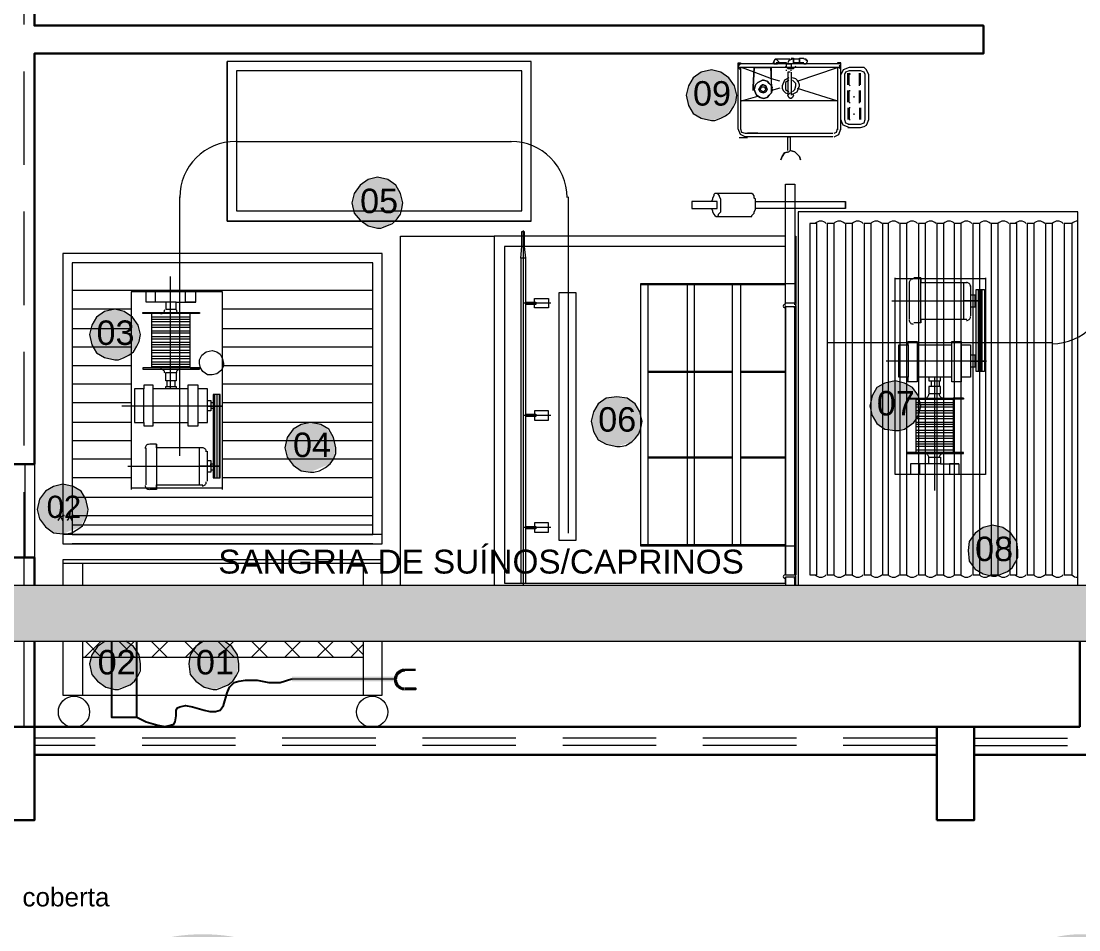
# Model space of a CAD drawing. Header units: metres. Extents: x 147 to 427, y -16 to 162.
# Drawn here: x 328.01 to 333.67, y 98.23 to 103.09 of the extents above; entities that cross this region are included whole.
import ezdxf

# ---------------------------------------------------------------- set-up
doc = ezdxf.new("R2010")
doc.units = ezdxf.units.M
doc.linetypes.add('IMPORT-Dashed _3_', pattern=[0.75, 0.5, -0.25])
doc.layers.add('1053_ARQ_BASE_MATADOURO_dwg', color=7, linetype='Continuous', lineweight=5, true_color=0x767676)
for name, color, linetype, lineweight in [('A-DETL', 7, 'Continuous', 5), ('A-DETL-GENF', 7, 'Continuous', 5), ('A-ESQ-PORTAS', 7, 'Continuous', 20), ('A-ESTRUTURA', 7, 'Continuous', 30), ('A-PAREDE', 7, 'Continuous', 30), ('A-TEXTO1', 7, 'Continuous', 5), ('A-VISTA03', 7, 'Continuous', 9), ('A_PROJEÇÃO', 7, 'IMPORT-Dashed _3_', 5), ('G-ANNO-TEXT', 7, 'Continuous', 5), ('PDF_equip 1020', 7, 'Continuous', 5), ('PDF_equip inox', 7, 'Continuous', 5), ('PDF_EQUIPAMENTOS', 7, 'Continuous', 5), ('PDF_EquipInox', 7, 'Continuous', 5), ('PDF_isopainel', 7, 'Continuous', 5), ('PDF_Text', 7, 'Continuous', 5)]:
    doc.layers.add(name, color=color, linetype=linetype, lineweight=lineweight)
doc.styles.add('Arial', font='arial.ttf', dxfattribs={"height": 0.1})
doc.styles.add('Arial_1', font='arial.ttf', dxfattribs={"height": 0.1308})
doc.styles.add('Arial_2', font='arial.ttf', dxfattribs={"height": 0.1275})
doc.styles.add('Arial_21', font='arial.ttf', dxfattribs={"height": 0.09156})
doc.styles.add('Arial_22', font='arial.ttf', dxfattribs={"height": 0.119028})
doc.styles.add('Century Gothic_B_2', font='GOTHICB.TTF', dxfattribs={"height": 1.5})

# ---------------------------------------------------------------- blocks, each defined once
blk = doc.blocks.new('1053_ARQ_BASE_MATADOURO_dwg_arq geral tgov-4039641-TÉRREO 1_20 - Dependente 1')
at = {"layer": 'A-ESQ-PORTAS', "color": 253, "true_color": 0xaaaaaa}
blk.add_line((29.4296, 17.0382), (29.4296, 17.5382), dxfattribs=at)
at = {"layer": 'A-ESTRUTURA', "color": 253, "true_color": 0xaaaaaa, "flags": 128}
for points in [[(29.2796, 15.6332), (29.2796, 16.1332), (29.4796, 16.1332), (29.4796, 15.6332)], [(34.3046, 15.6332), (34.3046, 16.1332), (34.5046, 16.1332), (34.5046, 15.6332)]]:
    blk.add_lwpolyline(points, close=True, dxfattribs=at)
at = {"layer": 'A-PAREDE', "color": 253, "true_color": 0xaaaaaa}
blk.add_line((29.4796, 15.9832), (34.3046, 15.9832), dxfattribs=at)
at = {"layer": 'A-PAREDE', "color": 253, "true_color": 0xaaaaaa, "flags": 128}
for points in [[(33.813, 19.8832), (34.5546, 19.8832), (34.5546, 19.7332), (29.4796, 19.7332), (29.4796, 17.5382), (29.3296, 17.5382), (29.3296, 24.3382), (29.4796, 24.3382), (29.4796, 19.8832), (34.2546, 19.8832)], [(29.3296, 16.8882), (29.3296, 17.0382), (29.4796, 17.0382), (29.4796, 16.8882)], [(29.4796, 16.5909), (29.4796, 16.1332), (34.3046, 16.1332)], [(34.5046, 16.1332), (35.0696, 16.1332), (35.0696, 16.5909)], [(35.2196, 16.5909), (35.2196, 15.9832), (34.5046, 15.9832)]]:
    blk.add_lwpolyline(points, dxfattribs=at)
at = {"layer": 'A-VISTA03', "color": 253, "true_color": 0xaaaaaa}
blk.add_line((29.4796, 17.5382), (29.4796, 17.0382), dxfattribs=at)
at = {"layer": 'A_PROJEÇÃO', "color": 253, "true_color": 0xaaaaaa}
for p, q in [((29.4246, 16.1332), (29.4246, 16.5909)), ((34.3046, 16.0732), (29.4796, 16.0732)), ((34.5046, 16.0732), (38.0987, 16.0732)), ((34.3046, 16.0332), (29.4796, 16.0332)), ((34.5046, 16.0332), (38.0987, 16.0332))]:
    blk.add_line(p, q, dxfattribs=at)
at = {"layer": 'A_PROJEÇÃO', "color": 253, "true_color": 0xaaaaaa, "flags": 128}
for points in [[(29.4246, 16.8882), (29.4246, 21.3082), (29.4246, 25.0382)], [(38.0987, 15.2832), (28.6296, 15.2832), (28.6296, 16.5909)]]:
    blk.add_lwpolyline(points, dxfattribs=at)
at = {"layer": 'A-TEXTO1', "attachment_point": 1, "line_spacing_factor": 0.941778}
for s, insert, char_height, width, style in [('SANGRIA DE SUÍNOS/CAPRINOS', (30.4627, 17.0804), 0.1275, 3.354465, 'Arial_2'), ('projeção de coberta', (28.6462, 15.2729), 0.1, 1.476458, 'Arial')]:
    blk.add_mtext(s, dxfattribs=dict(at, insert=insert, char_height=char_height, width=width, style=style))
blk = doc.blocks.new('1053_ARQ_BASE_MATADOURO_dwg_ARQ GALPAO TGOV-4039645-TÉRREO 1_20 - Dependente 1')
at = {"layer": 'PDF_EQUIPAMENTOS', "true_color": 0xe2e2e2}
blk.add_hatch(color=254, dxfattribs=at).paths.add_polyline_path([(-10.6585, 6.5208), (-10.6585, 6.5455), (-11.2087, 6.5455), (-11.2087, 6.5208)])
at = {"layer": 'PDF_Text', "true_color": 0xe2e2e2}
h = blk.add_hatch(color=254, dxfattribs=at)
h.paths.add_polyline_path([(-12.1546, 6.4775), (-12.0742, 6.5022), (-12.031, 6.5517), (-12.0186, 6.6135), (-12.0248, 6.663), (-12.0557, 6.7062), (-12.1051, 6.735), (-12.2071, 6.735), (-12.2473, 6.7062), (-12.2782, 6.663), (-12.2906, 6.6135), (-12.2782, 6.5579), (-12.2473, 6.5208), (-12.2041, 6.4899)])
h.paths.add_polyline_path([(-11.6291, 6.4775), (-11.5487, 6.5022), (-11.5054, 6.5517), (-11.4931, 6.6135), (-11.4993, 6.663), (-11.5302, 6.7062), (-11.5796, 6.735), (-11.6816, 6.735), (-11.7218, 6.7062), (-11.7527, 6.663), (-11.7589, 6.6135), (-11.7527, 6.5579), (-11.7218, 6.5208), (-11.6786, 6.4899)])
h.paths.add_polyline_path([(-7.4622, 7.0834), (-7.3818, 7.1081), (-7.3385, 7.1576), (-7.3261, 7.2194), (-7.3323, 7.2688), (-7.3632, 7.3121), (-7.4065, 7.343), (-7.4622, 7.3554), (-7.5116, 7.343), (-7.5549, 7.3121), (-7.5858, 7.2688), (-7.5899, 7.2005), (-7.5858, 7.1637), (-7.5333, 7.1081), (-7.5116, 7.0957)])
h.paths.add_polyline_path([(-11.1098, 7.6398), (-11.0047, 7.6831), (-10.9861, 7.7078), (-10.9738, 7.7696), (-10.9861, 7.8253), (-11.0294, 7.8791), (-11.0541, 7.8933), (-11.1098, 7.9056), (-11.1592, 7.8933), (-11.2025, 7.8685), (-11.2334, 7.8253), (-11.2458, 7.7696), (-11.2334, 7.7202), (-11.2025, 7.6769), (-11.1592, 7.646)])
h.paths.add_polyline_path([(-9.4714, 7.7758), (-9.3911, 7.8005), (-9.3725, 7.8191), (-9.3416, 7.8747), (-9.3416, 7.9365), (-9.3478, 7.9613), (-9.3725, 8.0046), (-9.4158, 8.0355), (-9.4714, 8.0416), (-9.5271, 8.0355), (-9.5704, 8.0046), (-9.5951, 7.9613), (-9.6074, 7.9118), (-9.5951, 7.8562), (-9.5704, 7.8129), (-9.5271, 7.7882)])
h.paths.add_polyline_path([(-7.9815, 7.8624), (-7.932, 7.8685), (-7.8826, 7.9056), (-7.8455, 7.9922), (-7.8578, 8.0478), (-7.8887, 8.0911), (-7.932, 8.1158), (-7.9815, 8.1282), (-8.0371, 8.1158), (-8.0804, 8.0911), (-8.1051, 8.0478), (-8.1175, 7.9922), (-8.0839, 7.9056), (-8.0804, 7.8995), (-8.0371, 7.8685)])
h.paths.add_polyline_path([(-12.1546, 8.2395), (-12.0804, 8.2642), (-12.0248, 8.3384), (-12.0248, 8.4002), (-12.0371, 8.4336), (-12.0619, 8.4682), (-12.1051, 8.4991), (-12.1546, 8.5115), (-12.2102, 8.4991), (-12.2535, 8.4682), (-12.2782, 8.425), (-12.2906, 8.3755), (-12.2782, 8.3199), (-12.2535, 8.2766), (-12.2102, 8.2518)])
h.paths.add_polyline_path([(-10.7512, 8.9443), (-10.7017, 8.9566), (-10.6461, 8.9937), (-10.6152, 9.0803), (-10.6275, 9.1298), (-10.6523, 9.173), (-10.6956, 9.2039), (-10.7512, 9.2163), (-10.8007, 9.2039), (-10.8439, 9.173), (-10.8782, 9.1165), (-10.8872, 9.0803), (-10.8748, 9.0246), (-10.8439, 8.9876), (-10.8007, 8.9566)])
h.paths.add_polyline_path([(-8.9645, 9.5192), (-8.8903, 9.544), (-8.8346, 9.6182), (-8.8346, 9.68), (-8.847, 9.7134), (-8.8717, 9.748), (-8.915, 9.7789), (-8.9645, 9.7913), (-9.0201, 9.7789), (-9.0634, 9.748), (-9.0881, 9.7047), (-9.1005, 9.6553), (-9.0881, 9.5996), (-9.0634, 9.5563), (-9.0201, 9.5316)])
blk.add_hatch(color=254, dxfattribs=at).paths.add_polyline_path([(-12.4341, 7.3089), (-12.3431, 7.346), (-12.3043, 7.4079), (-12.3043, 7.4666), (-12.3166, 7.5052), (-12.3352, 7.5377), (-12.3785, 7.5624), (-12.4341, 7.5748), (-12.4836, 7.5624), (-12.5269, 7.5377), (-12.5578, 7.4944), (-12.5701, 7.4388), (-12.5489, 7.3769), (-12.5269, 7.346), (-12.4836, 7.3151)])
at = {"layer": 'PDF_equip 1020', "color": 253, "true_color": 0xaaaaaa}
for p, q in [((-11.8578, 8.19), (-11.8578, 8.6846)), ((-7.4993, 8.6723), (-7.9815, 8.6723)), ((-7.8455, 8.6784), (-7.8826, 8.6784)), ((-11.9382, 8.5486), (-11.9382, 8.6042)), ((-7.9073, 8.6537), (-7.9073, 8.4559)), ((-7.6167, 8.6537), (-7.6167, 8.4559)), ((-7.5796, 8.6352), (-7.5796, 8.4744)), ((-7.5549, 8.5733), (-7.5487, 8.5733)), ((-11.9568, 8.1962), (-11.9568, 8.4868)), ((-11.7527, 8.1962), (-11.7527, 8.4868)), ((-11.7527, 8.4682), (-11.9568, 8.4682)), ((-11.7527, 8.4559), (-11.9568, 8.4559)), ((-11.7527, 8.4435), (-11.9568, 8.4435)), ((-7.8455, 8.4373), (-7.8826, 8.4373)), ((-11.7527, 8.425), (-11.9568, 8.425)), ((-11.7527, 8.4126), (-11.9568, 8.4126)), ((-11.7527, 8.394), (-11.9568, 8.394)), ((-11.7527, 8.3817), (-11.9568, 8.3817)), ((-11.7527, 8.3631), (-11.9568, 8.3631)), ((-11.7527, 8.3508), (-11.9568, 8.3508)), ((-11.7527, 8.3322), (-11.9568, 8.3322)), ((-11.7527, 8.3199), (-11.9568, 8.3199)), ((-7.864, 8.3199), (-7.6785, 8.3199)), ((-11.7527, 8.3075), (-11.9568, 8.3075)), ((-11.7527, 8.2889), (-11.9568, 8.2889)), ((-11.7527, 8.2766), (-11.9568, 8.2766)), ((-11.7527, 8.258), (-11.9568, 8.258)), ((-11.7527, 8.2457), (-11.9568, 8.2457)), ((-11.7527, 8.2271), (-11.9568, 8.2271)), ((-11.7527, 8.2148), (-11.9568, 8.2148)), ((-11.7527, 8.2024), (-11.9568, 8.2024)), ((-7.5487, 8.2457), (-7.5549, 8.2457)), ((-7.5487, 8.2148), (-7.5549, 8.2148)), ((-7.6785, 8.1467), (-7.864, 8.1467)), ((-11.8764, 8.0973), (-11.8764, 8.1282)), ((-7.7898, 8.1282), (-7.7898, 8.0973)), ((-11.7651, 8.0849), (-11.9506, 8.0849)), ((-7.7713, 8.0355), (-7.7713, 7.5409)), ((-11.6291, 8.0107), (-11.6415, 8.0107)), ((-11.6291, 7.9798), (-11.6415, 7.9798)), ((-7.6724, 8.0107), (-7.8702, 8.0107)), ((-7.6724, 7.9984), (-7.8702, 7.9984)), ((-7.6724, 7.986), (-7.8702, 7.986)), ((-7.6724, 7.9675), (-7.8702, 7.9675)), ((-7.6724, 7.9551), (-7.8702, 7.9551)), ((-7.6724, 7.9365), (-7.8702, 7.9365)), ((-7.6724, 7.9242), (-7.8702, 7.9242)), ((-11.9506, 7.9056), (-11.7651, 7.9056)), ((-7.6724, 7.9056), (-7.8702, 7.9056)), ((-7.6724, 7.8933), (-7.8702, 7.8933)), ((-7.6724, 7.8809), (-7.8702, 7.8809)), ((-7.6724, 7.8624), (-7.8702, 7.8624)), ((-7.6724, 7.85), (-7.8702, 7.85)), ((-7.6724, 7.8314), (-7.8702, 7.8314)), ((-7.6724, 7.8191), (-7.8702, 7.8191)), ((-11.9877, 7.5718), (-11.9877, 7.7696)), ((-11.932, 7.7882), (-11.9691, 7.7882)), ((-11.7033, 7.5718), (-11.7033, 7.7696)), ((-11.66, 7.5903), (-11.66, 7.7511)), ((-7.6724, 7.8005), (-7.8702, 7.8005)), ((-7.6724, 7.7882), (-7.8702, 7.7882)), ((-7.6724, 7.7758), (-7.8702, 7.7758)), ((-7.6724, 7.7573), (-7.8702, 7.7573)), ((-11.6415, 7.6522), (-11.6291, 7.6522)), ((-7.8516, 7.6831), (-7.8516, 7.6274)), ((-10.7759, 7.6089), (-11.5796, 7.6089)), ((-11.5796, 7.5532), (-12.068, 7.5532)), ((-11.932, 7.5471), (-11.9691, 7.5471)), ((-10.7265, 7.1514), (-12.4328, 7.1514)), ((-12.3277, 7.1514), (-12.3277, 7.0323)), ((-10.8254, 7.0323), (-10.8254, 7.1514)), ((-12.3277, 6.735), (-12.3277, 6.4466)), ((-12.2292, 6.735), (-12.3153, 6.6506)), ((-12.3132, 6.735), (-12.2288, 6.6506)), ((-12.0499, 6.735), (-12.1361, 6.6506)), ((-12.1339, 6.735), (-12.0495, 6.6506)), ((-11.9608, 6.735), (-11.8764, 6.6506)), ((-11.8706, 6.735), (-11.9568, 6.6506)), ((-11.7832, 6.735), (-11.6971, 6.6506)), ((-11.6931, 6.735), (-11.7775, 6.6506)), ((-11.5182, 6.735), (-11.6044, 6.6506)), ((-11.604, 6.735), (-11.5178, 6.6506)), ((-11.3389, 6.735), (-11.4251, 6.6506)), ((-11.4247, 6.735), (-11.3385, 6.6506)), ((-11.2498, 6.735), (-11.1654, 6.6506)), ((-11.1614, 6.735), (-11.2458, 6.6506)), ((-10.9861, 6.735), (-11.0727, 6.6506)), ((-11.0723, 6.735), (-10.9861, 6.6506)), ((-10.8974, 6.735), (-10.8254, 6.663)), ((-10.8254, 6.4466), (-10.8254, 6.735)), ((-10.8254, 6.7186), (-10.8934, 6.6506)), ((-12.3277, 6.6506), (-10.8254, 6.6506))]:
    blk.add_line(p, q, dxfattribs=at)
at = {"layer": 'PDF_equip 1020', "color": 253, "lineweight": 9, "true_color": 0xaaaaaa}
for p, q in [((-10.7759, 8.6104), (-12.3833, 8.6104)), ((-12.068, 8.5115), (-12.3833, 8.5115)), ((-10.7759, 8.5115), (-11.5796, 8.5115)), ((-12.068, 8.4064), (-12.3833, 8.4064)), ((-10.7759, 8.4064), (-11.5796, 8.4064)), ((-12.068, 8.3075), (-12.3833, 8.3075)), ((-10.7759, 8.3075), (-11.5796, 8.3075)), ((-12.068, 8.2086), (-12.3833, 8.2086)), ((-10.7759, 8.2086), (-11.5796, 8.2086)), ((-12.068, 8.1097), (-12.3833, 8.1097)), ((-10.7759, 8.1097), (-11.5796, 8.1097)), ((-12.068, 8.0107), (-12.3833, 8.0107)), ((-10.7759, 8.0107), (-11.5796, 8.0107)), ((-12.068, 7.9056), (-12.3833, 7.9056)), ((-10.7759, 7.9056), (-11.5796, 7.9056)), ((-12.068, 7.8067), (-12.3833, 7.8067)), ((-10.7759, 7.8067), (-11.5796, 7.8067)), ((-12.068, 7.7078), (-12.3833, 7.7078)), ((-10.7759, 7.7078), (-11.5796, 7.7078)), ((-12.068, 7.6089), (-12.3833, 7.6089)), ((-10.7759, 7.5038), (-12.3833, 7.5038)), ((-10.7759, 7.4049), (-12.3833, 7.4049)), ((-10.7759, 7.3554), (-12.3833, 7.3554)), ((-10.7265, 7.3059), (-12.4328, 7.3059)), ((-10.7759, 7.2565), (-12.3833, 7.2565))]:
    blk.add_line(p, q, dxfattribs=at)
at = {"layer": 'PDF_equip 1020', "color": 253, "lineweight": 9, "true_color": 0xaaaaaa, "flags": 128}
blk.add_lwpolyline([(-10.6275, 7.0323), (-10.6275, 8.901), (-10.1268, 8.901)], dxfattribs=at)
for points in [[(-12.4328, 8.8083), (-12.4328, 7.2565), (-10.7265, 7.2565), (-10.7265, 8.8083)], [(-12.3833, 7.3059), (-10.7759, 7.3059), (-10.7759, 8.7588), (-12.3833, 8.7588)], [(-9.7806, 7.275), (-9.6878, 7.275), (-9.6878, 8.5981), (-9.7806, 8.5981)]]:
    blk.add_lwpolyline(points, close=True, dxfattribs=at)
at = {"layer": 'PDF_equip 1020', "color": 253, "true_color": 0xaaaaaa, "flags": 128}
for points in [[(-7.4993, 8.6784), (-7.4993, 7.6274), (-7.9815, 7.6274), (-7.9815, 8.6784)], [(-7.5982, 8.4559), (-7.8455, 8.4559), (-7.8455, 8.4373), (-7.8455, 8.6537), (-7.8455, 8.6784), (-7.8455, 8.6537), (-7.5982, 8.6537)], [(-11.5796, 7.5471), (-11.5796, 8.6042), (-12.068, 8.6042), (-12.068, 7.5471)], [(-11.8826, 8.5486), (-11.9877, 8.5486), (-11.9877, 8.6042)], [(-11.8269, 8.5486), (-11.7218, 8.5486), (-11.7218, 8.6042)], [(-11.7218, 8.5486), (-11.7775, 8.5486), (-11.7775, 8.6042)], [(-7.5487, 8.1777), (-7.5487, 8.3817), (-7.5487, 8.6166), (-7.5054, 8.6166), (-7.5054, 8.3817), (-7.5054, 8.1777), (-7.5487, 8.1777), (-7.5487, 8.2333)], [(-7.5363, 8.1777), (-7.5363, 8.3817), (-7.5363, 8.6166)], [(-7.524, 8.1777), (-7.524, 8.3817), (-7.524, 8.6166)], [(-7.5178, 8.1777), (-7.5178, 8.3817), (-7.5178, 8.6166)], [(-8, 8.5548), (-7.5178, 8.5548), (-7.6167, 8.5548), (-7.5796, 8.5548), (-7.5796, 8.5239), (-7.5549, 8.5239), (-7.5549, 8.5857), (-7.5796, 8.5857)], [(-7.5549, 8.5362), (-7.5549, 8.5548), (-7.5549, 8.5424), (-7.5487, 8.5424)], [(-7.9135, 8.3199), (-7.9135, 8.3384), (-7.864, 8.3384), (-7.864, 8.122), (-7.9135, 8.122), (-7.9135, 8.1467)], [(-7.6291, 8.3199), (-7.592, 8.3199), (-7.5796, 8.3199), (-7.5796, 8.1467), (-7.6291, 8.1467)], [(-7.5796, 8.2024), (-7.5549, 8.2024), (-7.5549, 8.2642), (-7.5796, 8.2642)], [(-7.5796, 8.2333), (-7.4931, 8.2333), (-8.0309, 8.2333)], [(-11.8022, 8.19), (-11.7033, 8.19), (-11.7033, 8.1962), (-12.0062, 8.1962), (-12.0062, 8.19), (-11.9073, 8.19), (-11.8269, 8.19)], [(-11.8826, 8.0849), (-11.8826, 8.0973), (-11.8269, 8.0973), (-11.8269, 8.0849), (-11.8578, 8.0849), (-11.8578, 8.19), (-11.7033, 8.19), (-11.7527, 8.19)], [(-7.8022, 8.1467), (-7.8022, 8.1282), (-7.7404, 8.1282), (-7.7404, 8.1467), (-7.7713, 8.1467), (-7.7713, 8.0355), (-7.6167, 8.0355), (-7.6724, 8.0355)], [(-12, 7.9056), (-12, 7.8871), (-11.9506, 7.8871), (-11.9506, 8.1035), (-12, 8.1035), (-12, 8.0849)], [(-11.8578, 8.0973), (-11.8331, 8.0973), (-11.8331, 8.1282)], [(-7.7713, 8.1282), (-7.7465, 8.1282), (-7.7465, 8.0973)], [(-11.7095, 7.9056), (-11.6786, 7.9056), (-11.66, 7.9056), (-11.66, 8.0849), (-11.7095, 8.0849)], [(-11.6291, 8.054), (-11.6291, 7.8438), (-11.6291, 7.6089), (-11.592, 7.6089), (-11.592, 7.8438), (-11.592, 8.054), (-11.6291, 8.054), (-11.6291, 7.9922)], [(-11.6229, 8.054), (-11.6229, 7.8438), (-11.6229, 7.6089)], [(-11.6105, 8.054), (-11.6105, 7.8438), (-11.6105, 7.6089)], [(-11.5982, 8.054), (-11.5982, 7.8438), (-11.5982, 7.6089)], [(-7.7218, 8.0355), (-7.6167, 8.0355), (-7.6167, 8.0293), (-7.9197, 8.0293), (-7.9197, 8.0355), (-7.8207, 8.0355), (-7.7404, 8.0355)], [(-11.66, 7.9922), (-11.5796, 7.9922), (-12.1175, 7.9922)], [(-11.66, 8.0231), (-11.6415, 8.0231), (-11.6415, 7.9675), (-11.66, 7.9675)], [(-7.8702, 7.7449), (-7.8702, 8.0293), (-7.6724, 8.0293), (-7.6724, 7.7449)], [(-11.6847, 7.7696), (-11.932, 7.7696), (-11.932, 7.7882), (-11.932, 7.5718), (-11.932, 7.5471), (-11.932, 7.5718), (-11.6847, 7.5718)], [(-12.0866, 7.6707), (-11.5982, 7.6707), (-11.7033, 7.6707), (-11.66, 7.6707), (-11.66, 7.7016), (-11.6415, 7.7016), (-11.6415, 7.6398), (-11.66, 7.6398)], [(-11.6415, 7.6893), (-11.6415, 7.6707), (-11.6415, 7.6831), (-11.6291, 7.6831)], [(-7.8022, 7.6831), (-7.9011, 7.6831), (-7.9011, 7.6274)], [(-7.7404, 7.6831), (-7.6414, 7.6831), (-7.6414, 7.6274)], [(-7.6414, 7.6831), (-7.6909, 7.6831), (-7.6909, 7.6274)], [(-10.7265, 7.1699), (-12.4328, 7.1699), (-12.4328, 7.1514), (-12.4328, 7.0323)], [(-10.7265, 7.0323), (-10.7265, 7.1514), (-10.7265, 7.1699)], [(-12.4328, 6.735), (-12.4328, 6.4466), (-10.7265, 6.4466), (-10.7265, 6.735)]]:
    blk.add_lwpolyline(points, dxfattribs=at)
for points in [[(-11.8826, 8.5115), (-11.8269, 8.5115), (-11.8269, 8.5486), (-11.8826, 8.5486)], [(-12.0062, 8.493), (-11.8022, 8.493), (-11.7033, 8.493), (-11.7033, 8.4868), (-12.0062, 8.4868)], [(-7.9629, 8.1467), (-7.9629, 8.3199), (-7.9135, 8.3199), (-7.9135, 8.1467)], [(-7.6291, 8.122), (-7.6785, 8.122), (-7.6785, 8.3384), (-7.6291, 8.3384)], [(-11.6353, 8.1591), (-11.66, 8.1591), (-11.6847, 8.1777), (-11.6971, 8.1962), (-11.7033, 8.2209), (-11.7033, 8.2395), (-11.6909, 8.2642), (-11.6662, 8.2828), (-11.6353, 8.2889), (-11.6105, 8.2828), (-11.592, 8.2704), (-11.5796, 8.2457), (-11.5735, 8.2209), (-11.5735, 8.2086), (-11.5858, 8.1838), (-11.6105, 8.1653)], [(-11.8826, 8.1715), (-11.8269, 8.1715), (-11.8269, 8.1282), (-11.8826, 8.1282)], [(-11.7095, 8.1035), (-11.7651, 8.1035), (-11.7651, 7.8871), (-11.7095, 7.8871)], [(-7.8022, 8.0602), (-7.7404, 8.0602), (-7.7404, 8.0973), (-7.8022, 8.0973)], [(-12.0495, 8.0849), (-12.0495, 7.9056), (-12, 7.9056), (-12, 8.0849)], [(-7.9197, 7.7387), (-7.7218, 7.7387), (-7.6167, 7.7387), (-7.6167, 7.7449), (-7.9197, 7.7449)], [(-7.8022, 7.7202), (-7.7404, 7.7202), (-7.7404, 7.6831), (-7.8022, 7.6831)]]:
    blk.add_lwpolyline(points, close=True, dxfattribs=at)
at = {"layer": 'PDF_equip 1020', "color": 253, "true_color": 0xaaaaaa}
for centre in [(-12.3741, 6.3569), (-10.779, 6.3569)]:
    blk.add_circle(centre, 0.0835, dxfattribs=at)
for centre, start, end in [((-7.8857, 8.6506), 89.9999, 180.0001), ((-7.6013, 8.6321), 359.9999, 90.0001), ((-11.9104, 8.5084), 269.9999, 0.0001), ((-11.8053, 8.5084), 179.9999, 270.0001), ((-7.8857, 8.4528), 179.9999, 270.0001), ((-7.6013, 8.4713), 269.9999, 0.0001), ((-11.9104, 8.1684), 359.9999, 90.0001), ((-11.8053, 8.1684), 89.9999, 180.0001), ((-7.8238, 8.0571), 269.9999, 0.0001), ((-7.7249, 8.0571), 179.9999, 270.0001), ((-11.9722, 7.7665), 89.9999, 180.0001), ((-11.6878, 7.748), 359.9999, 90.0001), ((-7.8238, 7.7171), 359.9999, 90.0001), ((-7.7249, 7.7171), 89.9999, 180.0001), ((-11.6878, 7.5872), 269.9999, 0.0001), ((-11.9722, 7.5687), 179.9999, 270.0001)]:
    blk.add_arc(centre, 0.0216, start, end, dxfattribs=at)
at = {"layer": 'PDF_equip inox', "color": 253, "lineweight": 9, "true_color": 0xaaaaaa}
for p, q in [((-8.2473, 9.0494), (-8.2473, 9.0865)), ((-9.9722, 8.9319), (-9.9722, 7.0339)), ((-9.9846, 8.7835), (-9.9846, 7.0463)), ((-9.9598, 8.7835), (-9.9598, 7.0463)), ((-8.5688, 8.6413), (-9.3416, 8.6413)), ((-9.3045, 8.6413), (-9.3045, 7.2503)), ((-9.0943, 8.6413), (-9.0943, 7.2503)), ((-9.0572, 8.6413), (-9.0572, 7.2503)), ((-8.8532, 8.6413), (-8.8532, 7.2503)), ((-8.8099, 8.6413), (-8.8099, 7.2503)), ((-9.8238, 8.5424), (-9.966, 8.5424)), ((-8.5132, 8.5301), (-8.5132, 7.0896)), ((-8.8532, 8.1777), (-9.3045, 8.1777)), ((-8.8532, 8.1715), (-9.3045, 8.1715)), ((-8.5688, 8.1777), (-8.8099, 8.1777)), ((-8.5688, 8.1715), (-8.8099, 8.1715)), ((-9.8238, 7.9427), (-9.966, 7.9427)), ((-8.8532, 7.7202), (-9.3045, 7.7202)), ((-8.8532, 7.714), (-9.3045, 7.714)), ((-8.5688, 7.7202), (-8.8099, 7.7202)), ((-8.5688, 7.714), (-8.8099, 7.714)), ((-9.8238, 7.343), (-9.966, 7.343)), ((-8.5688, 7.2503), (-9.3416, 7.2503)), ((-8.5132, 7.0323), (-8.5132, 7.0772))]:
    blk.add_line(p, q, dxfattribs=at)
at = {"layer": 'PDF_equip inox', "color": 253, "lineweight": 9, "true_color": 0xaaaaaa, "flags": 128}
for points in [[(-8.5193, 8.5424), (-8.5688, 8.5424), (-8.5688, 9.1792), (-8.5193, 9.1792)], [(-8.9336, 9.0865), (-9.0696, 9.0865), (-9.0696, 9.0494), (-8.9336, 9.0494)], [(-8.439, 8.969), (-8.439, 7.0896), (-8.4019, 7.0896), (-8.4019, 8.969)], [(-8.3091, 7.0896), (-8.3091, 8.969), (-8.3462, 8.969), (-8.3462, 7.0896)], [(-8.2102, 7.0896), (-8.2102, 8.969), (-8.2473, 8.969), (-8.2473, 7.0896)], [(-8.1113, 7.0896), (-8.1113, 8.969), (-8.1484, 8.969), (-8.1484, 7.0896)], [(-8.0186, 7.0896), (-8.0186, 8.969), (-8.0495, 8.969), (-8.0495, 7.0896)], [(-7.9197, 7.0896), (-7.9197, 8.969), (-7.9567, 8.969), (-7.9567, 7.0896)], [(-7.8207, 7.0896), (-7.8207, 8.969), (-7.8578, 8.969), (-7.8578, 7.0896)], [(-7.7218, 7.0896), (-7.7218, 8.969), (-7.7589, 8.969), (-7.7589, 7.0896)], [(-7.6291, 7.0896), (-7.6291, 8.969), (-7.6662, 8.969), (-7.6662, 7.0896)], [(-7.5302, 7.0896), (-7.5302, 8.969), (-7.5673, 8.969), (-7.5673, 7.0896)], [(-7.4312, 7.0896), (-7.4312, 8.969), (-7.4683, 8.969), (-7.4683, 7.0896)], [(-7.3694, 7.0896), (-7.3323, 7.0896), (-7.3323, 8.969), (-7.3694, 8.969)], [(-7.2396, 7.0896), (-7.2396, 8.969), (-7.2767, 8.969), (-7.2767, 7.0896)], [(-7.1778, 7.0896), (-7.1407, 7.0896), (-7.1407, 8.969), (-7.1778, 8.969)], [(-9.966, 8.8454), (-9.9598, 8.7835), (-9.9846, 8.7835), (-9.9784, 8.8454), (-9.9784, 8.9257), (-9.966, 8.9257)]]:
    blk.add_lwpolyline(points, close=True, dxfattribs=at)
for points in [[(-8.9645, 9.0494), (-8.9583, 9.037), (-8.9583, 9.0308), (-8.9521, 9.0185), (-8.9459, 9.0123), (-8.9398, 9.0061), (-8.9336, 9.0061), (-8.9274, 9.0123), (-8.9274, 9.0185), (-8.9212, 9.0246), (-8.915, 9.0308), (-8.915, 9.0432), (-8.915, 9.0556), (-8.915, 9.0679), (-8.915, 9.0803), (-8.915, 9.0865), (-8.915, 9.0988), (-8.9212, 9.1112), (-8.9212, 9.1174), (-8.9274, 9.1236), (-8.9336, 9.1298), (-8.9398, 9.1298), (-8.9459, 9.1298), (-8.9521, 9.1236), (-8.9521, 9.1174), (-8.9583, 9.105), (-8.9583, 9.0988), (-8.9645, 9.0865)], [(-8.9398, 9.0061), (-8.7543, 9.0061), (-8.7481, 9.0061), (-8.7481, 9.0123), (-8.7419, 9.0185), (-8.7357, 9.0246), (-8.7357, 9.0308), (-8.7295, 9.0432), (-8.7295, 9.0556), (-8.7295, 9.0617), (-8.7295, 9.0741), (-8.7295, 9.0865), (-8.7295, 9.0988), (-8.7357, 9.105), (-8.7357, 9.1174), (-8.7419, 9.1236), (-8.7481, 9.1298), (-8.7543, 9.1298), (-8.9398, 9.1298)], [(-8.7295, 9.0865), (-8.5688, 9.0865), (-8.2473, 9.0865), (-8.2473, 9.0494), (-8.7295, 9.0494)], [(-7.0418, 8.969), (-7.0788, 8.969), (-7.0788, 7.0896), (-7.0418, 7.0896)], [(-7.0727, 7.0896), (-7.0356, 7.0896), (-7.0356, 8.969), (-7.0727, 8.969)], [(-8.5688, 8.901), (-10.1268, 8.901), (-10.1268, 7.0323)], [(-8.5193, 8.901), (-8.5132, 8.901), (-8.5132, 8.5362)], [(-8.5688, 8.5362), (-8.5688, 8.8454), (-10.0711, 8.8454), (-10.0711, 7.0463), (-8.5688, 7.0463), (-8.5688, 7.0772), (-8.5688, 7.0323)], [(-8.5193, 7.2441), (-9.3416, 7.2441), (-9.3416, 8.6475), (-8.5193, 8.6475)], [(-9.9598, 8.5486), (-9.9042, 8.5486), (-9.9042, 8.5362), (-9.9598, 8.5362)], [(-9.9104, 8.5486), (-9.9104, 8.5672), (-9.8362, 8.5672), (-9.8362, 8.5177), (-9.9104, 8.5177), (-9.9104, 8.5362)], [(-8.5688, 7.0896), (-8.5193, 7.0896), (-8.5193, 8.5239), (-8.5688, 8.5239), (-8.5688, 7.0896), (-8.5688, 8.5301)], [(-9.9598, 7.9489), (-9.9042, 7.9489), (-9.9042, 7.9365), (-9.9598, 7.9365)], [(-9.9104, 7.9365), (-9.9104, 7.918), (-9.8362, 7.918), (-9.8362, 7.9675), (-9.9104, 7.9675), (-9.9104, 7.9489)], [(-9.9104, 7.3369), (-9.9104, 7.3183), (-9.8362, 7.3183), (-9.8362, 7.3678), (-9.9104, 7.3678), (-9.9104, 7.3492)], [(-9.9598, 7.3492), (-9.9042, 7.3492), (-9.9042, 7.3369), (-9.9598, 7.3369)], [(-8.5193, 7.0323), (-8.5193, 7.0772), (-8.5688, 7.0772)]]:
    blk.add_lwpolyline(points, dxfattribs=at)
at = {"layer": 'PDF_equip inox', "color": 253, "lineweight": 9, "true_color": 0xaaaaaa}
for centre, radius, start, end in [((-8.3802, 8.9412), 0.0402, 42.506, 137.494), ((-8.2813, 8.9412), 0.0402, 42.506, 137.494), ((-8.1824, 8.9412), 0.0402, 42.506, 137.494), ((-8.0835, 8.9412), 0.0402, 42.506, 137.494), ((-7.9908, 8.9412), 0.0402, 42.506, 137.494), ((-7.8918, 8.9412), 0.0402, 42.506, 137.494), ((-7.7929, 8.9412), 0.0402, 42.506, 137.494), ((-7.694, 8.9412), 0.0402, 42.506, 137.494), ((-7.6013, 8.9412), 0.0402, 42.506, 137.494), ((-7.5023, 8.9412), 0.0402, 42.506, 137.494), ((-7.4034, 8.9412), 0.0402, 42.506, 137.494), ((-7.3107, 8.9412), 0.0402, 42.506, 137.494), ((-7.2118, 8.9412), 0.0402, 42.506, 137.494), ((-7.1129, 8.9412), 0.0402, 42.506, 137.494), ((-7.0078, 8.9412), 0.0402, 86.0065, 137.4939), ((-8.5719, 8.527), 0.00927, 89.9999, 270.0001), ((-8.5224, 8.527), 0.00927, 269.9999, 90.0001), ((-8.5719, 7.0803), 0.00927, 89.9999, 270.0001), ((-8.5224, 7.0803), 0.00927, 269.9999, 90.0001), ((-8.3802, 7.1174), 0.0402, 222.506, 317.494), ((-8.2813, 7.1174), 0.0402, 222.506, 317.494), ((-8.1824, 7.1174), 0.0402, 222.506, 317.494), ((-8.0835, 7.1174), 0.0402, 222.506, 317.494), ((-7.9908, 7.1174), 0.0402, 222.506, 317.494), ((-7.8918, 7.1174), 0.0402, 222.506, 317.494), ((-7.7929, 7.1174), 0.0402, 222.506, 317.494), ((-7.694, 7.1174), 0.0402, 222.506, 317.494), ((-7.6013, 7.1174), 0.0402, 222.506, 317.494), ((-7.5023, 7.1174), 0.0402, 222.506, 317.494), ((-7.4034, 7.1174), 0.0402, 222.506, 317.494), ((-7.3107, 7.1174), 0.0402, 222.506, 317.494), ((-7.2118, 7.1174), 0.0402, 222.506, 317.494), ((-7.1129, 7.1174), 0.0402, 222.506, 317.494), ((-7.0078, 7.1174), 0.0402, 222.5061, 273.9935)]:
    blk.add_arc(centre, radius, start, end, dxfattribs=at)
at = {"layer": 'PDF_EQUIPAMENTOS', "color": 253, "true_color": 0xaaaaaa}
for p, q in [((-11.5054, 9.408), (-10.034, 9.408)), ((-11.8084, 7.7263), (-11.8084, 9.1112)), ((-9.7311, 9.1112), (-9.7311, 7.3121)), ((-8.5008, 9.0308), (-8.5008, 7.0323)), ((-8.3462, 8.3322), (-7.1407, 8.3322)), ((-11.2087, 6.5331), (-10.6585, 6.5331))]:
    blk.add_line(p, q, dxfattribs=at)
at = {"layer": 'PDF_EQUIPAMENTOS', "color": 253, "true_color": 0xaaaaaa, "flags": 128}
blk.add_lwpolyline([(-7.0047, 7.0323), (-7.0047, 9.0308), (-8.5008, 9.0308)], dxfattribs=at)
at = {"layer": 'PDF_EQUIPAMENTOS', "color": 253, "lineweight": 25, "true_color": 0xaaaaaa, "flags": 128}
for points in [[(-12.1731, 6.735), (-12.1731, 6.3291), (-12.0371, 6.3291), (-12.0371, 6.735)], [(-12.0371, 6.3291), (-11.9877, 6.3044), (-11.9258, 6.2858), (-11.8888, 6.2797), (-11.8578, 6.2858), (-11.8393, 6.292), (-11.8331, 6.3044), (-11.8269, 6.3353), (-11.8269, 6.3662), (-11.8207, 6.3786), (-11.8084, 6.3848), (-11.7775, 6.3909), (-11.7404, 6.3848), (-11.6786, 6.3662), (-11.6476, 6.36), (-11.6167, 6.36), (-11.592, 6.3662), (-11.5735, 6.3909), (-11.5549, 6.459), (-11.5425, 6.4899), (-11.5178, 6.5146), (-11.4931, 6.5208), (-11.456, 6.527), (-11.3942, 6.527), (-11.3323, 6.5146), (-11.2705, 6.5146), (-11.2087, 6.5331)], [(-10.6028, 6.4837), (-10.5472, 6.4837), (-10.5472, 6.4775), (-10.6028, 6.4775)]]:
    blk.add_lwpolyline(points, dxfattribs=at)
blk.add_lwpolyline([(-10.5472, 6.5826), (-10.6028, 6.5826)], close=True, dxfattribs=at)
at = {"layer": 'PDF_EQUIPAMENTOS', "color": 253, "true_color": 0xaaaaaa}
for centre, start, end in [((-11.5085, 9.1081), 90, 180), ((-10.0371, 9.1081), 0, 90), ((-7.1438, 8.6259), 270, 360)]:
    blk.add_arc(centre, 0.2998, start, end, dxfattribs=at)
at = {"layer": 'PDF_EQUIPAMENTOS', "color": 253, "lineweight": 25, "true_color": 0xaaaaaa}
for radius in [0.0526, 0.0464]:
    blk.add_arc((-10.6059, 6.5301), radius, 90, 270, dxfattribs=at)
at = {"layer": 'PDF_EquipInox', "color": 253, "true_color": 0xaaaaaa}
for p, q in [((-8.5441, 9.8469), (-8.6183, 9.8469)), ((-8.5379, 9.8531), (-8.5255, 9.8531)), ((-8.4946, 9.8469), (-8.5255, 9.8469)), ((-8.8223, 9.8222), (-8.8223, 9.8036)), ((-8.2782, 9.8222), (-8.8161, 9.8222)), ((-8.2782, 9.8036), (-8.8161, 9.8036)), ((-8.6615, 9.8036), (-8.6554, 9.8036)), ((-8.6306, 9.8284), (-8.643, 9.8222)), ((-8.5193, 9.8036), (-8.5812, 9.8036)), ((-8.5626, 9.7851), (-8.5626, 9.7913)), ((-8.5379, 9.7851), (-8.5379, 9.7913)), ((-8.5379, 9.7789), (-8.5379, 9.6553)), ((-8.235, 9.7109), (-8.235, 9.7727)), ((-8.167, 9.7109), (-8.167, 9.7727)), ((-8.643, 9.6985), (-8.6368, 9.6985)), ((-8.235, 9.6182), (-8.235, 9.68)), ((-8.167, 9.6182), (-8.167, 9.68)), ((-8.204, 9.6491), (-8.204, 9.6429)), ((-8.235, 9.5872), (-8.235, 9.5254)), ((-8.1731, 9.5872), (-8.1731, 9.5254)), ((-8.167, 9.5872), (-8.167, 9.5254)), ((-8.204, 9.5563), (-8.204, 9.5502)), ((-8.7172, 9.4512), (-8.7728, 9.4512)), ((-8.371, 9.4512), (-8.3215, 9.4512)), ((-8.7728, 9.4265), (-8.8161, 9.4265))]:
    blk.add_line(p, q, dxfattribs=at)
at = {"layer": 'PDF_EquipInox', "color": 253, "true_color": 0xaaaaaa, "flags": 128}
for points in [[(-8.6306, 9.8345), (-8.6244, 9.8469), (-8.6183, 9.8469), (-8.6121, 9.8407), (-8.6059, 9.8345), (-8.6121, 9.8222), (-8.6183, 9.8222), (-8.6306, 9.8222), (-8.6306, 9.8345), (-8.6306, 9.8222), (-8.6183, 9.8222), (-8.6121, 9.8222), (-8.6059, 9.8345), (-8.6121, 9.8407), (-8.6183, 9.8469), (-8.6244, 9.8469), (-8.6306, 9.8345), (-8.6306, 9.8222), (-8.6183, 9.8222), (-8.6121, 9.8222), (-8.6059, 9.8345), (-8.6121, 9.8407), (-8.6183, 9.8469), (-8.6244, 9.8469)], [(-8.7357, 9.8036), (-8.7419, 9.6985)], [(-8.7357, 9.6862), (-8.7295, 9.7109), (-8.7172, 9.7233), (-8.6925, 9.7356), (-8.6863, 9.7356), (-8.6677, 9.7294), (-8.6554, 9.7171), (-8.643, 9.7047), (-8.643, 9.6862), (-8.643, 9.6676), (-8.6554, 9.6553), (-8.6677, 9.6429), (-8.6863, 9.6367), (-8.7048, 9.6429), (-8.7234, 9.6553), (-8.7295, 9.6676), (-8.7357, 9.6862), (-8.7295, 9.6676), (-8.7234, 9.6553), (-8.7048, 9.6429), (-8.6863, 9.6367), (-8.6677, 9.6429), (-8.6554, 9.6553), (-8.643, 9.6676), (-8.643, 9.6862), (-8.643, 9.7047), (-8.6554, 9.7171), (-8.6677, 9.7294), (-8.6863, 9.7356), (-8.6925, 9.7356), (-8.7172, 9.7233), (-8.7295, 9.7109)], [(-8.7419, 9.68), (-8.7419, 9.6985)], [(-8.711, 9.6862), (-8.6986, 9.7047), (-8.6925, 9.7109), (-8.6863, 9.7109), (-8.6739, 9.7047), (-8.6677, 9.6862), (-8.6739, 9.6738), (-8.6863, 9.6676), (-8.7048, 9.6738), (-8.711, 9.6862), (-8.7048, 9.6738), (-8.6863, 9.6676), (-8.6739, 9.6738), (-8.6677, 9.6862), (-8.6739, 9.7047), (-8.6863, 9.7109), (-8.6925, 9.7109), (-8.6986, 9.7047)], [(-8.7048, 9.6862), (-8.6986, 9.68), (-8.6863, 9.6738), (-8.6801, 9.68), (-8.6739, 9.6862), (-8.6801, 9.6985), (-8.6863, 9.6985), (-8.6925, 9.6985), (-8.6986, 9.6985)], [(-8.5935, 9.309), (-8.5874, 9.3276), (-8.575, 9.3461), (-8.5503, 9.3523), (-8.5441, 9.3585), (-8.5193, 9.3523), (-8.507, 9.34), (-8.4946, 9.3276), (-8.4884, 9.309), (-8.4946, 9.3276), (-8.507, 9.34), (-8.5193, 9.3523), (-8.5441, 9.3585), (-8.5503, 9.3523), (-8.575, 9.3461), (-8.5874, 9.3276)]]:
    blk.add_lwpolyline(points, close=True, dxfattribs=at)
for points in [[(-8.5317, 9.8469), (-8.5503, 9.8407), (-8.5564, 9.8284)], [(-8.4699, 9.8284), (-8.4884, 9.8284), (-8.4946, 9.8284), (-8.4946, 9.8531), (-8.4946, 9.8284), (-8.5255, 9.8284), (-8.5255, 9.8531), (-8.5255, 9.8284)], [(-8.4946, 9.8531), (-8.4761, 9.8531), (-8.4699, 9.8531)], [(-8.4699, 9.8222), (-8.4575, 9.8222), (-8.4513, 9.8345), (-8.4513, 9.8407), (-8.4575, 9.8407), (-8.4575, 9.8469), (-8.4699, 9.8469)], [(-8.4637, 9.8222), (-8.4575, 9.8222), (-8.4513, 9.8345), (-8.4513, 9.8407), (-8.4637, 9.8469)], [(-8.3153, 9.4327), (-8.7852, 9.4327), (-8.8099, 9.4451), (-8.8223, 9.476), (-8.8223, 9.8284), (-8.8099, 9.8284), (-8.8099, 9.8222), (-8.8161, 9.816), (-8.8223, 9.8098), (-8.8223, 9.8036), (-8.8161, 9.7974), (-8.8099, 9.7913)], [(-8.8099, 9.8036), (-8.8099, 9.476), (-8.8037, 9.4574), (-8.7852, 9.4512), (-8.3153, 9.4512)], [(-8.5997, 9.7294), (-8.643, 9.7418), (-8.7357, 9.7789), (-8.8037, 9.8036)], [(-8.6492, 9.8036), (-8.7357, 9.8036), (-8.6492, 9.8036), (-8.643, 9.6985), (-8.643, 9.8036)], [(-8.5626, 9.8036), (-8.5626, 9.8222), (-8.5626, 9.8284), (-8.6183, 9.8284), (-8.6183, 9.8222)], [(-8.5688, 9.8098), (-8.5564, 9.7974), (-8.5441, 9.7974), (-8.5255, 9.7974), (-8.5132, 9.8098)], [(-8.5379, 9.8222), (-8.5626, 9.8222), (-8.5379, 9.8222), (-8.5379, 9.8036)], [(-8.507, 9.7294), (-8.2906, 9.8036), (-8.2906, 9.4698)], [(-8.2721, 9.4698), (-8.2721, 9.8284), (-8.2906, 9.8284), (-8.2906, 9.8222)], [(-8.235, 9.4821), (-8.167, 9.4821), (-8.1484, 9.4883), (-8.136, 9.4945), (-8.1299, 9.5069), (-8.1237, 9.5254), (-8.1237, 9.7665), (-8.1299, 9.7789), (-8.136, 9.7913), (-8.1484, 9.8036), (-8.167, 9.8036), (-8.2288, 9.8036), (-8.2597, 9.7913), (-8.2659, 9.7789), (-8.2721, 9.7665)], [(-8.5503, 9.748), (-8.575, 9.7356), (-8.5874, 9.7047), (-8.5874, 9.6923), (-8.5812, 9.68), (-8.5688, 9.6676), (-8.5503, 9.6614)], [(-8.5503, 9.7356), (-8.5688, 9.7233), (-8.5688, 9.7047), (-8.5688, 9.6985), (-8.5688, 9.6862), (-8.5503, 9.6738)], [(-8.5441, 9.7789), (-8.5564, 9.7789), (-8.5564, 9.6553), (-8.5503, 9.6614), (-8.5441, 9.6676), (-8.5317, 9.6614), (-8.5255, 9.6553), (-8.5317, 9.6429), (-8.5379, 9.6367), (-8.5441, 9.6367), (-8.5503, 9.6429), (-8.5564, 9.6553)], [(-8.5317, 9.6614), (-8.507, 9.6738), (-8.4946, 9.7047), (-8.4946, 9.7109), (-8.5008, 9.7294), (-8.5132, 9.7418), (-8.5317, 9.748)], [(-8.5317, 9.6738), (-8.5193, 9.6862), (-8.5132, 9.7047), (-8.5132, 9.7109), (-8.5132, 9.7171), (-8.5317, 9.7356)], [(-8.2288, 9.4821), (-8.2597, 9.4945), (-8.2659, 9.5069), (-8.2721, 9.5254), (-8.2721, 9.7727)], [(-8.235, 9.5007), (-8.167, 9.5007), (-8.1484, 9.5069), (-8.1422, 9.5254), (-8.1422, 9.7665), (-8.1484, 9.7789), (-8.167, 9.7851), (-8.2288, 9.7851), (-8.2473, 9.7789), (-8.2535, 9.7665), (-8.2535, 9.5254), (-8.2473, 9.5069), (-8.2288, 9.5007)], [(-8.2226, 9.7047), (-8.2288, 9.7109), (-8.2288, 9.7727), (-8.2226, 9.7665)], [(-8.1731, 9.7047), (-8.1731, 9.7109), (-8.1731, 9.7727), (-8.1731, 9.7665)], [(-8.507, 9.6923), (-8.2906, 9.6243), (-8.8037, 9.6243), (-8.7172, 9.6491)], [(-8.5997, 9.6923), (-8.643, 9.68), (-8.6368, 9.68), (-8.643, 9.6985), (-8.643, 9.68)], [(-8.2226, 9.612), (-8.2288, 9.6182), (-8.2288, 9.68), (-8.2226, 9.68)], [(-8.1731, 9.612), (-8.1731, 9.6182), (-8.1731, 9.68)], [(-8.2226, 9.5872), (-8.2288, 9.5872), (-8.2288, 9.5254), (-8.2226, 9.5254)], [(-8.3091, 9.4327), (-8.2844, 9.4451), (-8.2721, 9.476)], [(-8.3091, 9.4512), (-8.2968, 9.4574), (-8.2906, 9.476)], [(-8.5564, 9.3585), (-8.5564, 9.4327), (-8.5441, 9.4327), (-8.5441, 9.3585)]]:
    blk.add_lwpolyline(points, dxfattribs=at)
at = {"layer": 'PDF_EquipInox', "color": 253, "true_color": 0xaaaaaa}
blk.add_arc((-8.2937, 9.8067), 0.0155, 325.6567, 34.3433, dxfattribs=at)
at = {"layer": 'PDF_isopainel', "color": 253, "true_color": 0xaaaaaa, "flags": 128}
for points in [[(-9.9289, 8.9814), (-11.5549, 8.9814), (-11.5549, 9.8345)], [(-9.9289, 9.0061), (-9.9289, 9.8345), (-11.5549, 9.8345), (-11.5549, 9.0061)], [(-11.5549, 9.816), (-11.5549, 8.9814), (-9.9289, 8.9814), (-9.9289, 9.816)]]:
    blk.add_lwpolyline(points, dxfattribs=at)
blk.add_lwpolyline([(-11.5054, 9.7851), (-11.5054, 9.037), (-9.9784, 9.037), (-9.9784, 9.7851)], close=True, dxfattribs=at)
at = {"layer": 'PDF_Text', "color": 253, "true_color": 0xaaaaaa, "flags": 128}
for points in [[(-8.8285, 9.6553), (-8.8408, 9.7047), (-8.8717, 9.748), (-8.915, 9.7789), (-8.9645, 9.7913), (-9.0201, 9.7789), (-9.0634, 9.748), (-9.0881, 9.7047), (-9.1005, 9.6553), (-9.0881, 9.5996), (-9.0634, 9.5563), (-9.0201, 9.5316), (-8.9645, 9.5192), (-8.9459, 9.5192), (-8.915, 9.5316), (-8.8903, 9.544), (-8.8656, 9.5625), (-8.847, 9.5934), (-8.8346, 9.6182)], [(-10.6152, 9.0803), (-10.6275, 9.1298), (-10.6523, 9.173), (-10.6956, 9.2039), (-10.7512, 9.2163), (-10.8007, 9.2039), (-10.8439, 9.173), (-10.8748, 9.1298), (-10.8872, 9.0803), (-10.8748, 9.0246), (-10.8439, 8.9876), (-10.8007, 8.9566), (-10.7512, 8.9443), (-10.7326, 8.9443), (-10.7017, 8.9566), (-10.6708, 8.969), (-10.6461, 8.9937), (-10.6275, 9.0185), (-10.6214, 9.0494)], [(-12.0186, 8.3755), (-12.031, 8.425), (-12.0619, 8.4682), (-12.1051, 8.4991), (-12.1546, 8.5115), (-12.2102, 8.4991), (-12.2535, 8.4682), (-12.2782, 8.425), (-12.2906, 8.3755), (-12.2782, 8.3199), (-12.2535, 8.2766), (-12.2102, 8.2518), (-12.1546, 8.2395), (-12.1361, 8.2395), (-12.1051, 8.2518), (-12.0804, 8.2642), (-12.0557, 8.2828), (-12.0371, 8.3137), (-12.0248, 8.3384)], [(-7.8455, 7.9922), (-7.8578, 8.0478), (-7.8887, 8.0911), (-7.932, 8.1158), (-7.9815, 8.1282), (-8.0371, 8.1158), (-8.0804, 8.0911), (-8.1051, 8.0478), (-8.1175, 7.9922), (-8.1051, 7.9427), (-8.0804, 7.8995), (-8.0371, 7.8685), (-7.9815, 7.8624), (-7.9629, 7.8624), (-7.932, 7.8685), (-7.9073, 7.8871), (-7.8826, 7.9056), (-7.864, 7.9304), (-7.8516, 7.9613)], [(-9.3354, 7.9118), (-9.3478, 7.9613), (-9.3725, 8.0046), (-9.4158, 8.0355), (-9.4714, 8.0416), (-9.5271, 8.0355), (-9.5704, 8.0046), (-9.5951, 7.9613), (-9.6074, 7.9118), (-9.5951, 7.8562), (-9.5704, 7.8129), (-9.5271, 7.7882), (-9.4714, 7.7758), (-9.4529, 7.7758), (-9.422, 7.782), (-9.3911, 7.8005), (-9.3725, 7.8191), (-9.354, 7.8438), (-9.3416, 7.8747)], [(-10.9738, 7.7696), (-10.9861, 7.8253), (-11.0109, 7.8685), (-11.0541, 7.8933), (-11.1098, 7.9056), (-11.1592, 7.8933), (-11.2025, 7.8685), (-11.2334, 7.8253), (-11.2458, 7.7696), (-11.2334, 7.7202), (-11.2025, 7.6769), (-11.1592, 7.646), (-11.1098, 7.6398), (-11.0912, 7.6398), (-11.0603, 7.646), (-11.0294, 7.6645), (-11.0047, 7.6831), (-10.9861, 7.7078), (-10.9738, 7.7387)], [(-12.2981, 7.4388), (-12.3105, 7.4944), (-12.3352, 7.5377), (-12.3785, 7.5624), (-12.4341, 7.5748), (-12.4836, 7.5624), (-12.5269, 7.5377), (-12.5578, 7.4944), (-12.5701, 7.4388), (-12.5578, 7.3893), (-12.5269, 7.346), (-12.4836, 7.3151), (-12.4341, 7.3089), (-12.4156, 7.3089), (-12.3847, 7.3151), (-12.3537, 7.3337), (-12.329, 7.3522), (-12.3166, 7.3769), (-12.3043, 7.4079)], [(-7.3261, 7.2194), (-7.3323, 7.2688), (-7.3632, 7.3121), (-7.4065, 7.343), (-7.4622, 7.3554), (-7.5116, 7.343), (-7.5549, 7.3121), (-7.5858, 7.2688), (-7.592, 7.2194), (-7.5858, 7.1637), (-7.5549, 7.1205), (-7.5116, 7.0957), (-7.4622, 7.0834), (-7.4436, 7.0834), (-7.4127, 7.0957), (-7.3818, 7.1081), (-7.3571, 7.1267), (-7.3385, 7.1576), (-7.3261, 7.1823)]]:
    blk.add_lwpolyline(points, close=True, dxfattribs=at)
for points in [[(-12.2071, 6.735), (-12.2473, 6.7062), (-12.2782, 6.663), (-12.2906, 6.6135), (-12.2782, 6.5579), (-12.2473, 6.5208), (-12.2041, 6.4899), (-12.1546, 6.4775), (-12.1361, 6.4775), (-12.1051, 6.4899), (-12.0742, 6.5022), (-12.0495, 6.5208), (-12.031, 6.5517), (-12.0186, 6.5764), (-12.0186, 6.6135)], [(-12.0186, 6.6135), (-12.0248, 6.663), (-12.0557, 6.7062), (-12.0959, 6.735)], [(-11.6816, 6.735), (-11.7218, 6.7062), (-11.7527, 6.663), (-11.7589, 6.6135), (-11.7527, 6.5579), (-11.7218, 6.5208), (-11.6786, 6.4899), (-11.6291, 6.4775), (-11.6105, 6.4775), (-11.5796, 6.4899), (-11.5487, 6.5022), (-11.524, 6.5208), (-11.5054, 6.5517), (-11.4931, 6.5764), (-11.4931, 6.6135)], [(-11.4931, 6.6135), (-11.4993, 6.663), (-11.5302, 6.7062), (-11.5704, 6.735)]]:
    blk.add_lwpolyline(points, dxfattribs=at)
at = {"layer": 'PDF_Text', "attachment_point": 1, "line_spacing_factor": 0.941778}
for s, insert, char_height, width, style in [('09', (-9.0634, 9.7301), 0.1308, 0.243392, 'Arial_1'), ('05', (-10.8439, 9.1551), 0.1308, 0.243392, 'Arial_1'), ('03', (-12.2535, 8.4504), 0.1308, 0.243392, 'Arial_1'), ('07', (-8.0804, 8.0732), 0.1308, 0.243392, 'Arial_1'), ('06', (-9.5704, 7.9866), 0.1308, 0.243392, 'Arial_1'), ('04', (-11.2025, 7.8506), 0.1308, 0.243392, 'Arial_1'), ('02', (-12.5204, 7.5132), 0.11903, 0.221496, 'Arial_22'), ('**', (-12.4711, 7.4246), 0.09156, 0.118819, 'Arial_21'), ('08', (-7.5549, 7.2942), 0.1308, 0.243392, 'Arial_1'), ('02', (-12.2473, 6.6883), 0.1308, 0.243392, 'Arial_1'), ('01', (-11.7218, 6.6883), 0.1308, 0.243392, 'Arial_1')]:
    blk.add_mtext(s, dxfattribs=dict(at, insert=insert, char_height=char_height, width=width, style=style))
blk = doc.blocks.new('1053_ARQ_BASE_MATADOURO_dwg-3625622-TÉRREO 1_20 - Dependente 1')
for name, p in [('1053_ARQ_BASE_MATADOURO_dwg_arq geral tgov-4039641-TÉRREO 1_20 - Dependente 1', (130.2098, 83.186)), ('1053_ARQ_BASE_MATADOURO_dwg_ARQ GALPAO TGOV-4039645-TÉRREO 1_20 - Dependente 1', (172.2746, 93.0419))]:
    blk.add_blockref(name, p)

msp = doc.modelspace()

# ---------------------------------------------------------------- hatches: boundary and pattern name
at = {"layer": 'A-DETL-GENF', "true_color": 0xffff00}
h = msp.add_hatch(color=2, dxfattribs=at)
h.paths.add_polyline_path([(335.07, 79.4463), (337.1686, 79.4463), (337.1686, 100.0742), (313.5687, 100.0742), (313.5687, 79.4463), (334.6004, 79.4463)])
h.paths.add_polyline_path([(314.078, 79.9026), (314.078, 99.7769), (336.7005, 99.7769), (336.7005, 79.9026), (321.6934, 79.9026)])

# ---------------------------------------------------------------- linework, layer by layer
at = {"layer": 'A-DETL'}
for p, q in [((337.1686, 100.0742), (313.5687, 100.0742)), ((314.078, 99.7769), (336.7005, 99.7769))]:
    msp.add_line(p, q, dxfattribs=at)

# ---------------------------------------------------------------- block references
at = {"layer": '1053_ARQ_BASE_MATADOURO_dwg', "color": 253, "true_color": 0xaaaaaa}
msp.add_blockref('1053_ARQ_BASE_MATADOURO_dwg-3625622-TÉRREO 1_20 - Dependente 1', (168.392, 0), dxfattribs=at)

# ---------------------------------------------------------------- next in the draw order: texts
at = {"layer": 'G-ANNO-TEXT', "color": 1, "true_color": 0xff0000, "insert": (322.5322, 98.1875), "char_height": 1.5, "width": 16.113919, "attachment_point": 1, "style": 'Century Gothic_B_2', "bg_fill": 3, "box_fill_scale": 1.25, "bg_fill_color": 256, "bg_fill_true_color": 13158600, "bg_fill_transparency": 0}
msp.add_mtext('PRANCHA 03', dxfattribs=at)

doc.saveas('drawing.dxf')
